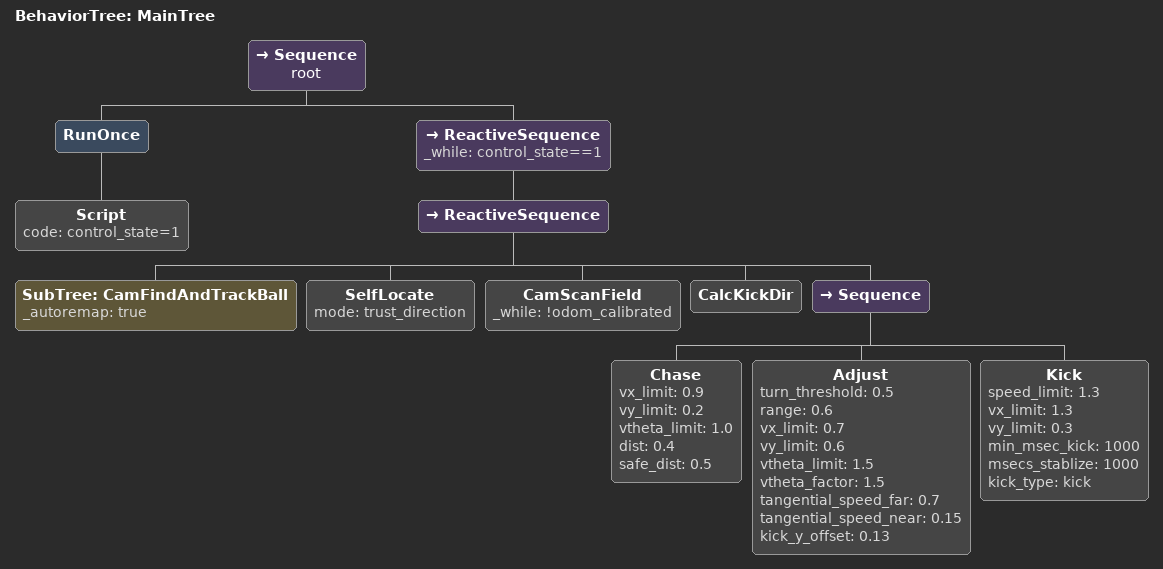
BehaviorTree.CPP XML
<root BTCPP_format="4">
    <include path="./subtrees/cam_find_and_track_ball.xml" />
    <include path="./subtrees/locate.xml" />
    <include path="./subtrees/find_ball.xml" />

    <BehaviorTree ID="MainTree">
        <Sequence name="root">
            <RunOnce><Script code="control_state=1" /></RunOnce>

            <ReactiveSequence _while="control_state==1">

                <ReactiveSequence>
                    <SubTree ID="CamFindAndTrackBall" _autoremap="true" />
                    <SelfLocate mode="trust_direction" />
                    <CamScanField _while="!odom_calibrated"/>

                    <CalcKickDir />

                    <Sequence>
                        <Chase vx_limit="0.9" vy_limit="0.2" vtheta_limit="1.0" dist="0.4" safe_dist="0.5" />

                        <Adjust turn_threshold="0.5" range="0.6" vx_limit="0.7" vy_limit="0.6" vtheta_limit="1.5" vtheta_factor="1.5" tangential_speed_far="0.7" tangential_speed_near="0.15" kick_y_offset="0.13" />

                        <Kick speed_limit="1.3" vx_limit="1.3" vy_limit="0.3" min_msec_kick="1000" msecs_stablize="1000" kick_type="kick" />

                    </Sequence>
                </ReactiveSequence>
            </ReactiveSequence>
        </Sequence>
    </BehaviorTree>
</root>
